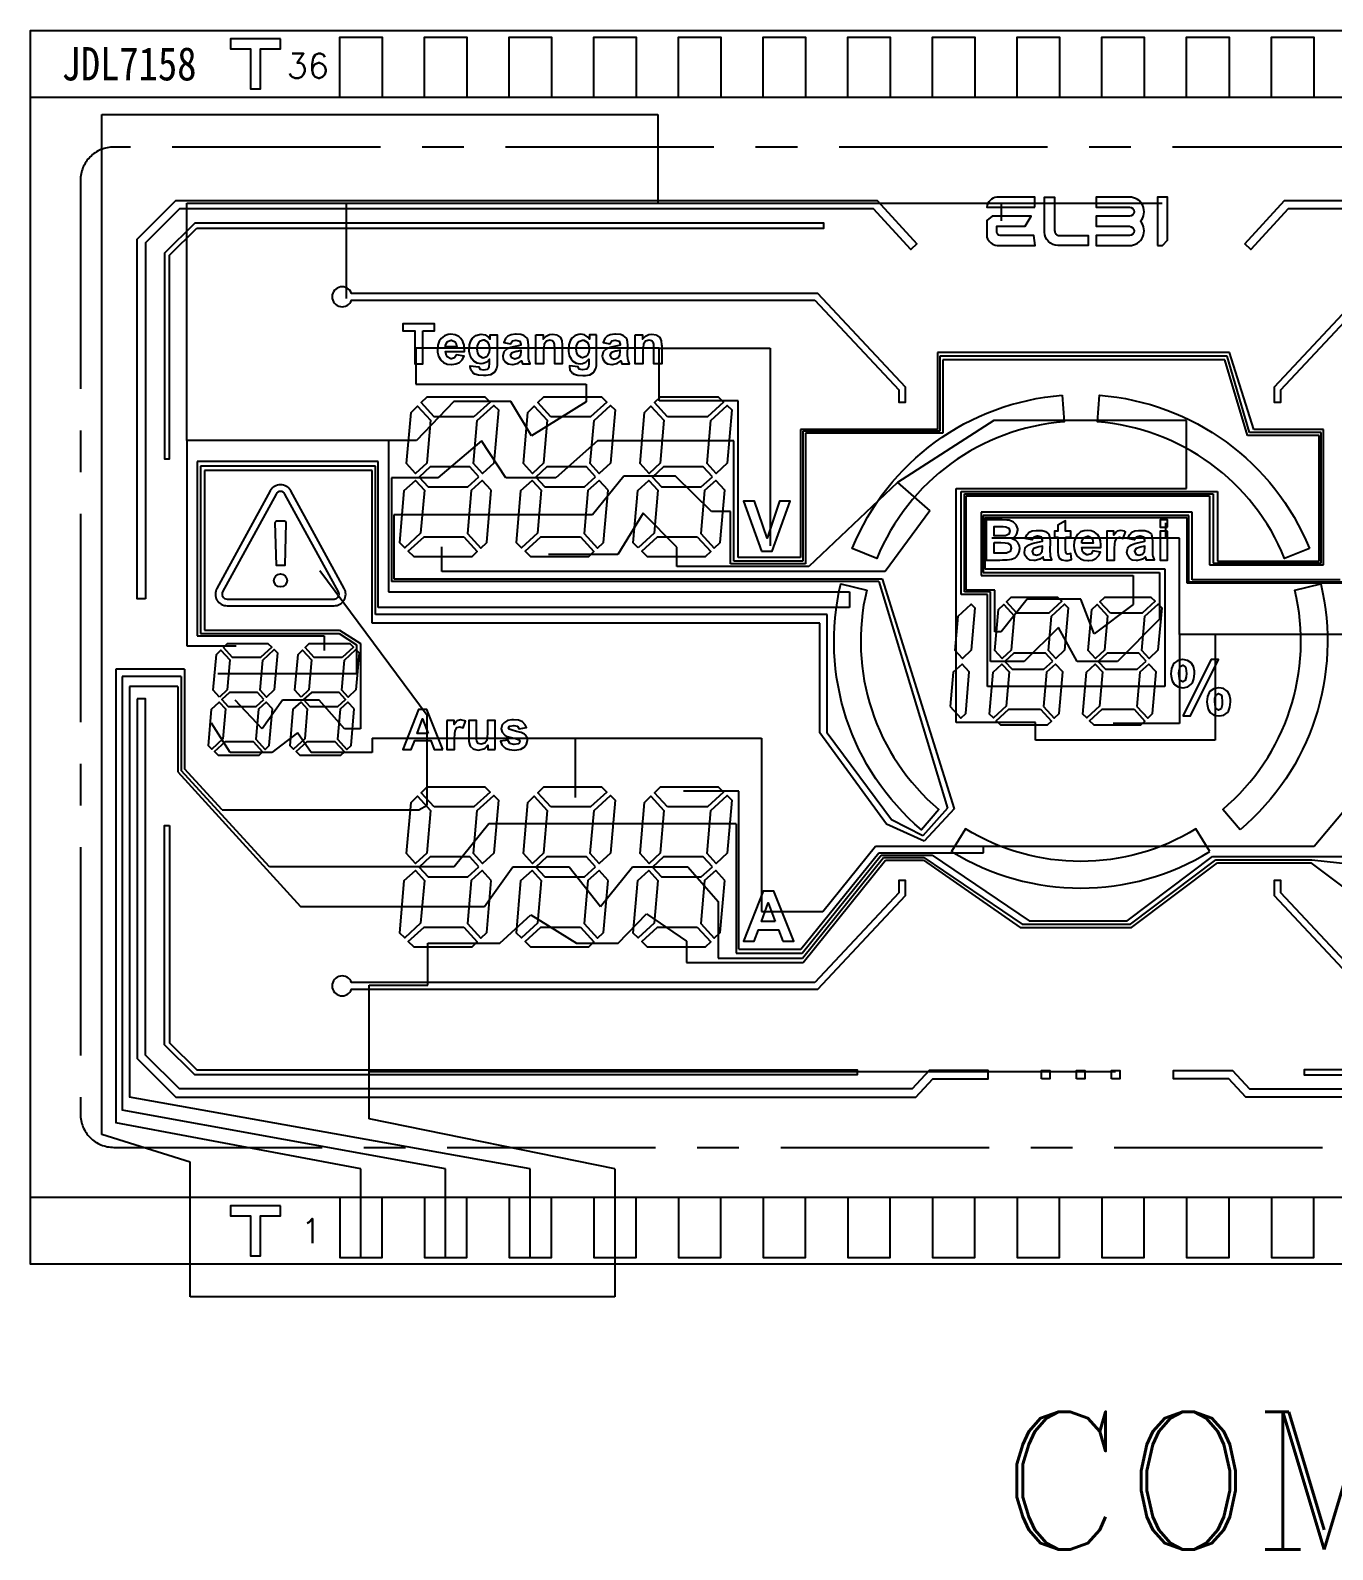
# Model space of a CAD drawing. Header units: millimetres. Extents: x -302 to 649, y -276 to -53.
# Drawn here: x 246.55 to 285.6, y -155.52 to -109.96 of the extents above; entities that cross this region are included whole.
import ezdxf
from ezdxf.enums import TextEntityAlignment as Align

# ---------------------------------------------------------------- set-up
doc = ezdxf.new("R2010")
doc.units = ezdxf.units.MM
doc.header["$LTSCALE"] = 5
doc.header["$MEASUREMENT"] = 0
doc.linetypes.add('CENTER', pattern=[2, 1.25, -0.25, 0.25, -0.25])
doc.layers.add('COM', color=1, linetype='Continuous')
doc.styles.add('ROMANC', font='ROMANC.SHX')
doc.styles.add('romans', font='romans.shx')
doc.styles.add('黑体', font='simhei.ttf')

msp = doc.modelspace()

# ---------------------------------------------------------------- linework, layer by layer
at = {"elevation": 60}
for points in [[(309.549, -109.959), (309.549, -146.959), (246.549, -146.959), (246.549, -109.959)], [(254.049, -110.209), (252.549, -110.209), (252.549, -110.509), (253.149, -110.509), (253.149, -111.709), (253.449, -111.709), (253.449, -110.509), (254.049, -110.509)], [(249.999, -127.012), (249.749, -127.012), (249.749, -116.225), (250.913, -115.064), (271.939, -115.064), (273.133, -116.362), (272.949, -116.531), (271.829, -115.314), (251.017, -115.314), (249.999, -116.328)], [(280.353, -116.413), (280.503, -116.413), (280.653, -116.255), (280.653, -114.959), (280.353, -114.959)], [(282.965, -116.362), (284.159, -115.064), (305.185, -115.064), (306.349, -116.225), (306.349, -127.012), (306.099, -127.012), (306.099, -116.328), (305.081, -115.314), (284.269, -115.314), (283.149, -116.531)], [(251.538, -115.889), (270.345, -115.889), (270.345, -115.739), (251.476, -115.739), (250.574, -116.638), (250.574, -122.809), (250.724, -122.809), (250.724, -116.7)], [(258.317, -118.967), (258.67, -118.967), (258.67, -118.765), (257.718, -118.765), (257.718, -118.967), (258.075, -118.967), (258.075, -119.962), (258.317, -119.962)], [(259.554, -119.402), (259.518, -119.291), (259.462, -119.203), (259.393, -119.141), (259.285, -119.092), (259.158, -119.075), (259.079, -119.082), (258.968, -119.121), (258.87, -119.196), (258.811, -119.285), (258.772, -119.399), (258.759, -119.537), (258.762, -119.609), (258.791, -119.733), (258.844, -119.834), (258.853, -119.847), (258.939, -119.923), (259.046, -119.968), (259.181, -119.981), (259.184, -119.981), (259.311, -119.965), (259.419, -119.916), (259.498, -119.838), (259.557, -119.726), (259.328, -119.687), (259.272, -119.782), (259.181, -119.811), (259.154, -119.808), (259.05, -119.753), (259.024, -119.717), (258.994, -119.595), (259.57, -119.595), (259.57, -119.54)], [(259.311, -119.331), (259.341, -119.455), (258.997, -119.455), (259.001, -119.412), (259.046, -119.304), (259.06, -119.291), (259.171, -119.249), (259.181, -119.252), (259.289, -119.301)], [(259.812, -119.19), (259.907, -119.115), (260.021, -119.079), (260.07, -119.075), (260.188, -119.095), (260.286, -119.16), (260.339, -119.216), (260.339, -119.095), (260.551, -119.095), (260.551, -119.874), (260.545, -120.017), (260.528, -120.103), (260.466, -120.214), (260.456, -120.224), (260.352, -120.286), (260.335, -120.292), (260.218, -120.312), (260.139, -120.315), (259.992, -120.305), (259.881, -120.273), (259.828, -120.24), (259.753, -120.145), (259.733, -120.047), (259.737, -120.021), (259.998, -120.053), (260.028, -120.116), (260.133, -120.139), (260.257, -120.119), (260.267, -120.112), (260.312, -120.053), (260.322, -119.949), (260.322, -119.821), (260.234, -119.913), (260.126, -119.955), (260.064, -119.962), (259.943, -119.942), (259.845, -119.883), (259.786, -119.815), (259.733, -119.71), (259.707, -119.589), (259.704, -119.524), (259.717, -119.386), (259.756, -119.272)], [(260.018, -119.291), (259.995, -119.314), (259.949, -119.416), (259.94, -119.51), (259.959, -119.645), (259.995, -119.713), (260.097, -119.775), (260.126, -119.779), (260.237, -119.739), (260.27, -119.71), (260.316, -119.612), (260.326, -119.517), (260.309, -119.383), (260.27, -119.314), (260.168, -119.255), (260.129, -119.249)], [(261.454, -119.203), (261.444, -119.19), (261.349, -119.111), (261.261, -119.085), (261.12, -119.075), (261.098, -119.075), (260.963, -119.092), (260.865, -119.134), (260.797, -119.203), (260.744, -119.321), (260.95, -119.36), (261.006, -119.275), (261.104, -119.249), (261.111, -119.249), (261.225, -119.278), (261.258, -119.373), (261.258, -119.396), (261.183, -119.419), (261.035, -119.452), (260.96, -119.468), (260.852, -119.507), (260.846, -119.51), (260.754, -119.595), (260.748, -119.605), (260.718, -119.726), (260.731, -119.808), (260.797, -119.91), (260.882, -119.962), (261.009, -119.981), (261.029, -119.981), (261.15, -119.955), (261.176, -119.942), (261.277, -119.867), (261.284, -119.896), (261.307, -119.962), (261.536, -119.962), (261.493, -119.847), (261.49, -119.815), (261.484, -119.677), (261.484, -119.409), (261.48, -119.304)], [(261.709, -119.095), (261.922, -119.095), (261.922, -119.223), (262.013, -119.134), (262.121, -119.085), (262.21, -119.075), (262.334, -119.095), (262.347, -119.102), (262.445, -119.17), (262.488, -119.268), (262.501, -119.386), (262.501, -119.962), (262.272, -119.962), (262.272, -119.52), (262.265, -119.373), (262.256, -119.337), (262.21, -119.272), (262.128, -119.249), (262.023, -119.281), (261.958, -119.37), (261.942, -119.474), (261.938, -119.569), (261.938, -119.962), (261.709, -119.962)], [(263.531, -119.095), (263.315, -119.095), (263.315, -119.216), (263.266, -119.16), (263.165, -119.095), (263.05, -119.075), (262.998, -119.079), (262.884, -119.115), (262.789, -119.19), (262.733, -119.272), (262.697, -119.386), (262.684, -119.524), (262.687, -119.589), (262.71, -119.71), (262.763, -119.815), (262.821, -119.883), (262.92, -119.942), (263.041, -119.962), (263.103, -119.955), (263.211, -119.913), (263.299, -119.821), (263.299, -119.949), (263.289, -120.053), (263.243, -120.112), (263.234, -120.119), (263.109, -120.139), (263.005, -120.116), (262.975, -120.053), (262.714, -120.021), (262.714, -120.047), (262.73, -120.145), (262.805, -120.24), (262.857, -120.273), (262.969, -120.305), (263.119, -120.315), (263.198, -120.312), (263.312, -120.292), (263.329, -120.286), (263.433, -120.224), (263.443, -120.214), (263.505, -120.103), (263.522, -120.017), (263.531, -119.874)], [(262.972, -119.713), (262.936, -119.645), (262.92, -119.51), (262.926, -119.416), (262.972, -119.314), (262.998, -119.291), (263.109, -119.249), (263.149, -119.255), (263.25, -119.314), (263.286, -119.383), (263.306, -119.517), (263.296, -119.612), (263.247, -119.71), (263.217, -119.739), (263.103, -119.779), (263.073, -119.775)], [(264.434, -119.203), (264.424, -119.19), (264.326, -119.111), (264.241, -119.085), (264.097, -119.075), (264.074, -119.075), (263.94, -119.092), (263.842, -119.134), (263.773, -119.203), (263.721, -119.321), (263.93, -119.36), (263.986, -119.275), (264.081, -119.249), (264.087, -119.249), (264.205, -119.278), (264.238, -119.373), (264.238, -119.396), (264.159, -119.419), (264.015, -119.452), (263.94, -119.468), (263.832, -119.507), (263.822, -119.51), (263.734, -119.595), (263.728, -119.605), (263.698, -119.726), (263.711, -119.808), (263.777, -119.91), (263.858, -119.962), (263.986, -119.981), (264.009, -119.981), (264.13, -119.955), (264.153, -119.942), (264.254, -119.867), (264.264, -119.896), (264.287, -119.962), (264.513, -119.962), (264.473, -119.847), (264.467, -119.815), (264.46, -119.677), (264.464, -119.409), (264.457, -119.304)], [(264.689, -119.095), (264.902, -119.095), (264.902, -119.223), (264.994, -119.134), (265.098, -119.085), (265.187, -119.075), (265.311, -119.095), (265.327, -119.102), (265.422, -119.17), (265.468, -119.268), (265.478, -119.386), (265.481, -119.422), (265.481, -119.962), (265.249, -119.962), (265.249, -119.52), (265.242, -119.373), (265.236, -119.337), (265.187, -119.272), (265.108, -119.249), (265, -119.281), (264.935, -119.37), (264.922, -119.474), (264.918, -119.569), (264.918, -119.962), (264.689, -119.962)], [(260.993, -119.622), (260.996, -119.618), (261.12, -119.582), (261.143, -119.576), (261.258, -119.546), (261.258, -119.592), (261.251, -119.703), (261.196, -119.779), (261.192, -119.782), (261.078, -119.821), (260.986, -119.785), (260.95, -119.703)], [(263.963, -119.785), (264.055, -119.821), (264.169, -119.782), (264.172, -119.779), (264.228, -119.703), (264.238, -119.592), (264.238, -119.546), (264.12, -119.576), (264.097, -119.582), (263.976, -119.618), (263.973, -119.622), (263.927, -119.703)], [(259.851, -121.551), (258.659, -121.551), (258.268, -121.124), (258.446, -120.951), (260.178, -120.951), (260.337, -121.106)], [(262.159, -121.551), (261.768, -121.124), (261.946, -120.951), (263.678, -120.951), (263.837, -121.106), (263.351, -121.551)], [(265.659, -121.551), (265.268, -121.124), (265.446, -120.951), (267.178, -120.951), (267.337, -121.106), (266.851, -121.551)], [(258.548, -121.652), (258.435, -122.94), (258.103, -123.245), (257.832, -122.95), (257.966, -121.417), (258.16, -121.229)], [(260.443, -122.94), (260.11, -123.245), (259.84, -122.95), (259.952, -121.661), (260.445, -121.21), (260.583, -121.344)], [(262.048, -121.652), (261.935, -122.94), (261.603, -123.245), (261.332, -122.95), (261.466, -121.417), (261.66, -121.229)], [(263.943, -122.94), (263.61, -123.245), (263.34, -122.95), (263.452, -121.661), (263.945, -121.21), (264.083, -121.344)], [(264.832, -122.95), (264.966, -121.417), (265.16, -121.229), (265.548, -121.652), (265.435, -122.94), (265.103, -123.245)], [(266.952, -121.661), (267.445, -121.21), (267.583, -121.344), (267.443, -122.94), (267.11, -123.245), (266.84, -122.95)], [(258.252, -125.04), (257.774, -125.478), (257.624, -125.332), (257.761, -123.761), (258.094, -123.457), (258.364, -123.752)], [(260, -123.346), (259.729, -123.051), (258.537, -123.051), (258.204, -123.356), (258.475, -123.651), (259.667, -123.651)], [(260.372, -123.752), (260.101, -123.457), (259.769, -123.761), (259.656, -125.05), (260.058, -125.488), (260.235, -125.316)], [(261.752, -125.04), (261.274, -125.478), (261.124, -125.332), (261.261, -123.761), (261.594, -123.457), (261.864, -123.752)], [(263.5, -123.346), (263.229, -123.051), (262.037, -123.051), (261.704, -123.356), (261.975, -123.651), (263.167, -123.651)], [(263.872, -123.752), (263.601, -123.457), (263.269, -123.761), (263.156, -125.05), (263.558, -125.488), (263.735, -125.316)], [(264.774, -125.478), (264.624, -125.332), (264.761, -123.761), (265.094, -123.457), (265.364, -123.752), (265.252, -125.04)], [(267, -123.346), (266.729, -123.051), (265.537, -123.051), (265.204, -123.356), (265.475, -123.651), (266.667, -123.651)], [(267.058, -125.488), (267.235, -125.316), (267.372, -123.752), (267.101, -123.457), (266.769, -123.761), (266.656, -125.05)], [(268.471, -125.579), (268.795, -125.579), (269.331, -124.08), (269.011, -124.08), (268.644, -125.189), (268.265, -124.08), (267.934, -124.08)], [(276.159, -125.314), (276.1, -125.255), (275.989, -125.206), (276.033, -125.18), (276.113, -125.1), (276.136, -125.057), (276.159, -124.944), (276.157, -124.913), (276.123, -124.805), (276.11, -124.787), (276.03, -124.704), (276.015, -124.694), (275.904, -124.653), (275.827, -124.645), (275.694, -124.643), (275.213, -124.643), (275.213, -125.844), (275.622, -125.844), (275.704, -125.841), (275.838, -125.838), (275.912, -125.833), (275.974, -125.823), (276.077, -125.777), (276.11, -125.748), (276.18, -125.653), (276.198, -125.61), (276.218, -125.494), (276.208, -125.417)], [(275.802, -124.846), (275.894, -124.887), (275.922, -124.98), (275.889, -125.072), (275.789, -125.116), (275.755, -125.118), (275.454, -125.118), (275.454, -124.843), (275.717, -124.843)], [(277.594, -125.157), (277.751, -125.157), (277.751, -124.974), (277.594, -124.974), (277.594, -124.666), (277.363, -124.799), (277.363, -124.974), (277.257, -124.974), (277.257, -125.157), (277.363, -125.157), (277.363, -125.597), (277.37, -125.697), (277.404, -125.787), (277.476, -125.841), (277.586, -125.862), (277.661, -125.856), (277.769, -125.828), (277.748, -125.648), (277.658, -125.671), (277.62, -125.661), (277.599, -125.63), (277.597, -125.628), (277.594, -125.507)], [(280.654, -124.856), (280.654, -124.643), (280.426, -124.643), (280.426, -124.856)], [(259.545, -125.151), (259.95, -125.592), (259.787, -125.751), (258.056, -125.751), (257.882, -125.582), (258.353, -125.151)], [(263.045, -125.151), (263.45, -125.592), (263.287, -125.751), (261.556, -125.751), (261.382, -125.582), (261.853, -125.151)], [(266.545, -125.151), (266.95, -125.592), (266.787, -125.751), (265.056, -125.751), (264.882, -125.582), (265.353, -125.151)], [(276.676, -125.332), (276.815, -125.301), (276.9, -125.275), (276.9, -125.252), (276.866, -125.157), (276.761, -125.129), (276.743, -125.129), (276.648, -125.154), (276.591, -125.239), (276.383, -125.201), (276.432, -125.09), (276.504, -125.013), (276.596, -124.972), (276.72, -124.954), (276.761, -124.954), (276.895, -124.962), (276.99, -124.99), (277.082, -125.062), (277.095, -125.082), (277.121, -125.175), (277.126, -125.288), (277.123, -125.556), (277.129, -125.687), (277.134, -125.725), (277.172, -125.836), (277.175, -125.844), (276.949, -125.844), (276.925, -125.774), (276.918, -125.748), (276.823, -125.818), (276.792, -125.833), (276.679, -125.862), (276.648, -125.862), (276.527, -125.844), (276.437, -125.79), (276.375, -125.697), (276.36, -125.604), (276.385, -125.491), (276.396, -125.473), (276.478, -125.394), (276.493, -125.386), (276.594, -125.35)], [(278.636, -125.265), (278.6, -125.162), (278.548, -125.082), (278.463, -125.01), (278.363, -124.967), (278.242, -124.954), (278.15, -124.964), (278.044, -125.003), (277.957, -125.075), (277.944, -125.088), (277.887, -125.178), (277.854, -125.288), (277.844, -125.414), (277.849, -125.507), (277.877, -125.617), (277.928, -125.715), (277.952, -125.743), (278.036, -125.81), (278.139, -125.849), (278.265, -125.862), (278.286, -125.862), (278.404, -125.844), (278.502, -125.795), (278.51, -125.792), (278.587, -125.712), (278.641, -125.604), (278.412, -125.566), (278.358, -125.661), (278.265, -125.689), (278.232, -125.687), (278.134, -125.633), (278.103, -125.592), (278.078, -125.473), (278.654, -125.473), (278.654, -125.388)], [(278.083, -125.334), (278.085, -125.283), (278.132, -125.185), (278.15, -125.167), (278.255, -125.129), (278.276, -125.131), (278.373, -125.18), (278.399, -125.216), (278.425, -125.334)], [(279.068, -125.363), (279.081, -125.283), (279.135, -125.185), (279.214, -125.16), (279.322, -125.198), (279.394, -124.998), (279.356, -124.977), (279.243, -124.954), (279.145, -124.982), (279.122, -124.998), (279.045, -125.098), (279.045, -124.974), (278.831, -124.974), (278.831, -125.844), (279.063, -125.844), (279.063, -125.494)], [(279.749, -125.332), (279.888, -125.301), (279.973, -125.275), (279.973, -125.252), (279.94, -125.157), (279.834, -125.129), (279.816, -125.129), (279.721, -125.154), (279.664, -125.239), (279.456, -125.201), (279.505, -125.09), (279.577, -125.013), (279.67, -124.972), (279.79, -124.954), (279.832, -124.954), (279.968, -124.962), (280.063, -124.99), (280.156, -125.062), (280.168, -125.082), (280.192, -125.175), (280.199, -125.288), (280.197, -125.556), (280.202, -125.687), (280.207, -125.725), (280.246, -125.836), (280.248, -125.844), (280.022, -125.844), (279.999, -125.774), (279.991, -125.748), (279.896, -125.818), (279.865, -125.833), (279.752, -125.862), (279.721, -125.862), (279.6, -125.844), (279.51, -125.79), (279.448, -125.697), (279.433, -125.604), (279.459, -125.491), (279.469, -125.473), (279.551, -125.394), (279.567, -125.386), (279.667, -125.35)], [(280.654, -124.974), (280.426, -124.974), (280.426, -125.844), (280.654, -125.844)], [(275.454, -125.319), (275.65, -125.319), (275.778, -125.324), (275.866, -125.337), (275.94, -125.391), (275.966, -125.484), (275.933, -125.584), (275.845, -125.633), (275.817, -125.635), (275.681, -125.64), (275.454, -125.64)], [(276.825, -125.666), (276.835, -125.658), (276.892, -125.584), (276.9, -125.471), (276.9, -125.424), (276.794, -125.453), (276.761, -125.46), (276.643, -125.496), (276.635, -125.499), (276.589, -125.581), (276.625, -125.664), (276.717, -125.7)], [(279.898, -125.666), (279.909, -125.658), (279.963, -125.584), (279.973, -125.471), (279.973, -125.424), (279.865, -125.453), (279.832, -125.46), (279.716, -125.496), (279.708, -125.499), (279.662, -125.581), (279.698, -125.664), (279.79, -125.7)], [(276.136, -127.439), (275.823, -127.098), (275.966, -126.959), (277.351, -126.959), (277.478, -127.083), (277.09, -127.439)], [(278.936, -127.439), (278.623, -127.098), (278.766, -126.959), (280.151, -126.959), (280.278, -127.083), (279.89, -127.439)], [(274.763, -128.551), (274.497, -128.795), (274.281, -128.558), (274.371, -127.528), (274.765, -127.167), (274.875, -127.274)], [(275.957, -128.551), (275.691, -128.795), (275.474, -128.558), (275.582, -127.332), (275.737, -127.182), (276.047, -127.521)], [(277.563, -128.551), (277.297, -128.795), (277.081, -128.558), (277.171, -127.528), (277.565, -127.167), (277.675, -127.274)], [(278.757, -128.551), (278.491, -128.795), (278.274, -128.558), (278.382, -127.332), (278.537, -127.182), (278.847, -127.521)], [(280.363, -128.551), (280.097, -128.795), (279.881, -128.558), (279.971, -127.528), (280.365, -127.167), (280.475, -127.274)], [(252.337, -128.47), (252.462, -128.349), (253.674, -128.349), (253.785, -128.457), (253.445, -128.769), (252.61, -128.769)], [(255.895, -128.769), (255.06, -128.769), (254.787, -128.47), (254.912, -128.349), (256.124, -128.349), (256.235, -128.457)], [(252.221, -129.955), (252.032, -129.748), (252.126, -128.675), (252.261, -128.544), (252.533, -128.84), (252.454, -129.742)], [(253.516, -128.846), (253.861, -128.531), (253.957, -128.624), (253.859, -129.742), (253.627, -129.955), (253.437, -129.748)], [(254.671, -129.955), (254.482, -129.748), (254.576, -128.675), (254.711, -128.544), (254.983, -128.84), (254.904, -129.742)], [(255.966, -128.846), (256.311, -128.531), (256.407, -128.624), (256.309, -129.742), (256.077, -129.955), (255.887, -129.748)], [(277.209, -128.876), (276.992, -128.639), (276.038, -128.639), (275.772, -128.883), (275.989, -129.119), (276.943, -129.119)], [(280.009, -128.876), (279.792, -128.639), (278.838, -128.639), (278.572, -128.883), (278.789, -129.119), (279.743, -129.119)], [(281.444, -129.411), (281.459, -129.254), (281.457, -129.179), (281.426, -129.038), (281.364, -128.932), (281.357, -128.925), (281.246, -128.855), (281.105, -128.829), (281.097, -128.829), (280.955, -128.858), (280.847, -128.935), (280.817, -128.973), (280.77, -129.094), (280.752, -129.254), (280.757, -129.326), (280.786, -129.467), (280.847, -129.57), (280.855, -129.58), (280.966, -129.65), (281.11, -129.676), (281.117, -129.676), (281.256, -129.647), (281.364, -129.57), (281.395, -129.531)], [(281.11, -130.519), (281.336, -130.519), (282.182, -128.829), (281.961, -128.829)], [(274.134, -130.238), (274.455, -130.589), (274.597, -130.451), (274.706, -129.201), (274.49, -128.964), (274.224, -129.208)], [(275.81, -130.231), (275.428, -130.581), (275.308, -130.464), (275.418, -129.208), (275.684, -128.964), (275.9, -129.201)], [(276.934, -130.238), (277.255, -130.589), (277.397, -130.451), (277.506, -129.201), (277.29, -128.964), (277.024, -129.208)], [(278.61, -130.231), (278.228, -130.581), (278.108, -130.464), (278.218, -129.208), (278.484, -128.964), (278.7, -129.201)], [(279.734, -130.238), (280.055, -130.589), (280.197, -130.451), (280.306, -129.201), (280.09, -128.964), (279.824, -129.208)], [(281.007, -129.411), (280.991, -129.251), (280.997, -129.156), (281.027, -129.04), (281.105, -129.002), (281.179, -129.043), (281.2, -129.089), (281.215, -129.251), (281.21, -129.344), (281.179, -129.459), (281.105, -129.498), (281.027, -129.459)], [(253.549, -130.026), (253.36, -129.819), (252.525, -129.819), (252.292, -130.032), (252.482, -130.239), (253.316, -130.239)], [(255.81, -129.819), (254.975, -129.819), (254.742, -130.032), (254.932, -130.239), (255.766, -130.239), (255.999, -130.026)], [(281.832, -130.097), (281.835, -130.172), (281.866, -130.313), (281.928, -130.419), (281.935, -130.426), (282.043, -130.498), (282.187, -130.522), (282.195, -130.522), (282.336, -130.493), (282.444, -130.419), (282.475, -130.378), (282.522, -130.257), (282.537, -130.097), (282.534, -130.025), (282.506, -129.884), (282.444, -129.778), (282.437, -129.773), (282.326, -129.701), (282.185, -129.676), (282.174, -129.676), (282.036, -129.704), (281.928, -129.778), (281.897, -129.82), (281.848, -129.94)], [(282.293, -130.097), (282.29, -130.192), (282.257, -130.306), (282.182, -130.347), (282.108, -130.306), (282.087, -130.259), (282.072, -130.097), (282.074, -130.002), (282.108, -129.889), (282.182, -129.848), (282.259, -129.889), (282.277, -129.935)], [(249.749, -130.012), (249.749, -140.799), (250.913, -141.959), (273.098, -141.959), (273.613, -141.401), (275.27, -141.401), (275.27, -141.151), (273.503, -141.151), (272.989, -141.709), (251.017, -141.709), (249.999, -140.695), (249.999, -130.012)], [(252.325, -131.212), (251.991, -131.518), (251.886, -131.415), (251.982, -130.316), (252.215, -130.103), (252.404, -130.31)], [(253.81, -130.31), (253.62, -130.103), (253.387, -130.316), (253.308, -131.218), (253.59, -131.525), (253.714, -131.404)], [(254.775, -131.212), (254.441, -131.518), (254.336, -131.415), (254.432, -130.316), (254.665, -130.103), (254.854, -130.31)], [(256.26, -130.31), (256.07, -130.103), (255.837, -130.316), (255.758, -131.218), (256.04, -131.525), (256.164, -131.404)], [(306.349, -130.012), (306.349, -140.799), (305.185, -141.959), (283, -141.959), (282.485, -141.401), (280.828, -141.401), (280.828, -141.151), (282.595, -141.151), (283.109, -141.709), (305.081, -141.709), (306.099, -140.695), (306.099, -130.012)], [(258.922, -131.526), (258.441, -130.325), (258.186, -130.325), (257.718, -131.526), (257.973, -131.526), (258.075, -131.254), (258.553, -131.254), (258.657, -131.526)], [(258.474, -131.051), (258.147, -131.051), (258.31, -130.606)], [(259.037, -130.659), (259.037, -131.526), (259.269, -131.526), (259.269, -131.199), (259.275, -131.055), (259.289, -130.966), (259.341, -130.871), (259.423, -130.845), (259.531, -130.881), (259.599, -130.682), (259.57, -130.665), (259.449, -130.639), (259.351, -130.665), (259.334, -130.678), (259.253, -130.78), (259.253, -130.659)], [(260.486, -131.526), (260.486, -130.659), (260.254, -130.659), (260.254, -131.025), (260.25, -131.169), (260.237, -131.257), (260.175, -131.339), (260.067, -131.372), (259.982, -131.346), (259.936, -131.28), (259.93, -131.218), (259.923, -131.058), (259.923, -130.659), (259.694, -130.659), (259.694, -131.208), (259.697, -131.29), (259.727, -131.398), (259.737, -131.424), (259.825, -131.509), (259.861, -131.522), (259.982, -131.545), (260.028, -131.542), (260.146, -131.506), (260.185, -131.483), (260.27, -131.395), (260.27, -131.526)], [(260.931, -131.346), (260.872, -131.244), (260.643, -131.277), (260.692, -131.388), (260.777, -131.473), (260.81, -131.496), (260.921, -131.532), (261.058, -131.545), (261.137, -131.542), (261.261, -131.516), (261.353, -131.46), (261.425, -131.369), (261.454, -131.254), (261.444, -131.182), (261.382, -131.084), (261.366, -131.071), (261.268, -131.022), (261.124, -130.983), (260.993, -130.947), (260.911, -130.917), (260.888, -130.875), (260.914, -130.829), (260.918, -130.826), (261.042, -130.803), (261.153, -130.829), (261.205, -130.907), (261.425, -130.868), (261.385, -130.783), (261.304, -130.695), (261.287, -130.685), (261.183, -130.649), (261.039, -130.639), (260.983, -130.639), (260.855, -130.662), (260.764, -130.714), (260.702, -130.79), (260.672, -130.904), (260.698, -131.012), (260.777, -131.1), (260.846, -131.133), (260.963, -131.172), (261.13, -131.212), (261.205, -131.241), (261.222, -131.287), (261.192, -131.346), (261.183, -131.356), (261.058, -131.378), (261.048, -131.378)], [(276.845, -130.319), (277.169, -130.673), (277.038, -130.799), (275.653, -130.799), (275.514, -130.665), (275.891, -130.319)], [(279.645, -130.319), (279.969, -130.673), (279.838, -130.799), (278.453, -130.799), (278.314, -130.665), (278.691, -130.319)], [(253.514, -131.598), (253.4, -131.709), (252.188, -131.709), (252.067, -131.591), (252.396, -131.289), (253.231, -131.289)], [(255.964, -131.598), (255.85, -131.709), (254.638, -131.709), (254.517, -131.591), (254.846, -131.289), (255.681, -131.289)], [(258.435, -134.64), (258.103, -134.945), (257.832, -134.65), (257.966, -133.117), (258.16, -132.929), (258.548, -133.352)], [(258.659, -133.251), (258.268, -132.824), (258.446, -132.651), (260.178, -132.651), (260.337, -132.806), (259.851, -133.251)], [(260.443, -134.64), (260.11, -134.945), (259.84, -134.65), (259.952, -133.361), (260.445, -132.91), (260.583, -133.044)], [(261.935, -134.64), (261.603, -134.945), (261.332, -134.65), (261.466, -133.117), (261.66, -132.929), (262.048, -133.352)], [(262.159, -133.251), (261.768, -132.824), (261.946, -132.651), (263.678, -132.651), (263.837, -132.806), (263.351, -133.251)], [(263.943, -134.64), (263.61, -134.945), (263.34, -134.65), (263.452, -133.361), (263.945, -132.91), (264.083, -133.044)], [(265.435, -134.64), (265.103, -134.945), (264.832, -134.65), (264.966, -133.117), (265.16, -132.929), (265.548, -133.352)], [(265.659, -133.251), (265.268, -132.824), (265.446, -132.651), (267.178, -132.651), (267.337, -132.806), (266.851, -133.251)], [(267.443, -134.64), (267.11, -134.945), (266.84, -134.65), (266.952, -133.361), (267.445, -132.91), (267.583, -133.044)], [(250.724, -133.809), (250.724, -140.323), (251.538, -141.134), (271.345, -141.134), (271.345, -141.284), (251.476, -141.284), (250.574, -140.386), (250.574, -133.809)], [(305.374, -133.809), (305.374, -140.323), (304.561, -141.134), (284.753, -141.134), (284.753, -141.284), (304.623, -141.284), (305.524, -140.386), (305.524, -133.809)], [(260, -135.046), (259.729, -134.751), (258.537, -134.751), (258.204, -135.056), (258.475, -135.351), (259.667, -135.351)], [(263.5, -135.046), (263.229, -134.751), (262.037, -134.751), (261.704, -135.056), (261.975, -135.351), (263.167, -135.351)], [(267, -135.046), (266.729, -134.751), (265.537, -134.751), (265.204, -135.056), (265.475, -135.351), (266.667, -135.351)], [(258.252, -136.74), (257.774, -137.178), (257.624, -137.032), (257.761, -135.461), (258.094, -135.157), (258.364, -135.452)], [(260.372, -135.452), (260.101, -135.157), (259.769, -135.461), (259.656, -136.75), (260.058, -137.188), (260.235, -137.016)], [(261.752, -136.74), (261.274, -137.178), (261.124, -137.032), (261.261, -135.461), (261.594, -135.157), (261.864, -135.452)], [(263.872, -135.452), (263.601, -135.157), (263.269, -135.461), (263.156, -136.75), (263.558, -137.188), (263.735, -137.016)], [(265.252, -136.74), (264.774, -137.178), (264.624, -137.032), (264.761, -135.461), (265.094, -135.157), (265.364, -135.452)], [(267.372, -135.452), (267.101, -135.157), (266.769, -135.461), (266.656, -136.75), (267.058, -137.188), (267.235, -137.016)], [(269.112, -137.277), (269.442, -137.277), (268.841, -135.778), (268.52, -135.778), (267.938, -137.277), (268.258, -137.277), (268.383, -136.936), (268.981, -136.936)], [(268.883, -136.684), (268.474, -136.684), (268.677, -136.128)], [(259.545, -136.851), (259.95, -137.292), (259.787, -137.451), (258.056, -137.451), (257.882, -137.282), (258.353, -136.851)], [(263.045, -136.851), (263.45, -137.292), (263.287, -137.451), (261.556, -137.451), (261.382, -137.282), (261.853, -136.851)], [(266.545, -136.851), (266.95, -137.292), (266.787, -137.451), (265.056, -137.451), (264.882, -137.282), (265.353, -136.851)], [(276.874, -141.401), (276.874, -141.151), (277.124, -141.151), (277.124, -141.401)], [(277.924, -141.401), (277.924, -141.151), (278.174, -141.151), (278.174, -141.401)], [(278.974, -141.401), (278.974, -141.151), (279.224, -141.151), (279.224, -141.401)], [(254.049, -145.209), (252.549, -145.209), (252.549, -145.509), (253.149, -145.509), (253.149, -146.709), (253.449, -146.709), (253.449, -145.509), (254.049, -145.509)]]:
    msp.add_lwpolyline(points, close=True, dxfattribs=at)
for points in [[(255.824, -111.959), (255.824, -110.159), (257.094, -110.159), (257.094, -111.959)], [(258.364, -111.959), (258.364, -110.159), (259.634, -110.159), (259.634, -111.959)], [(260.904, -111.959), (260.904, -110.159), (262.174, -110.159), (262.174, -111.959)], [(263.444, -111.959), (263.444, -110.159), (264.714, -110.159), (264.714, -111.959)], [(265.984, -111.959), (265.984, -110.159), (267.254, -110.159), (267.254, -111.959)], [(268.524, -111.959), (268.524, -110.159), (269.794, -110.159), (269.794, -111.959)], [(271.064, -111.959), (271.064, -110.159), (272.334, -110.159), (272.334, -111.959)], [(273.604, -111.959), (273.604, -110.159), (274.874, -110.159), (274.874, -111.959)], [(276.144, -111.959), (276.144, -110.159), (277.414, -110.159), (277.414, -111.959)], [(278.684, -111.959), (278.684, -110.159), (279.954, -110.159), (279.954, -111.959)], [(281.224, -111.959), (281.224, -110.159), (282.494, -110.159), (282.494, -111.959)], [(283.764, -111.959), (283.764, -110.159), (285.034, -110.159), (285.034, -111.959)], [(246.549, -111.959), (309.549, -111.959)], [(309.549, -144.959), (246.549, -144.959)], [(255.824, -144.959), (255.824, -146.759), (257.094, -146.759), (257.094, -144.959)], [(258.364, -144.959), (258.364, -146.759), (259.634, -146.759), (259.634, -144.959)], [(260.904, -144.959), (260.904, -146.759), (262.174, -146.759), (262.174, -144.959)], [(263.444, -144.959), (263.444, -146.759), (264.714, -146.759), (264.714, -144.959)], [(265.984, -144.959), (265.984, -146.759), (267.254, -146.759), (267.254, -144.959)], [(268.524, -144.959), (268.524, -146.759), (269.794, -146.759), (269.794, -144.959)], [(271.064, -144.959), (271.064, -146.759), (272.334, -146.759), (272.334, -144.959)], [(273.604, -144.959), (273.604, -146.759), (274.874, -146.759), (274.874, -144.959)], [(276.144, -144.959), (276.144, -146.759), (277.414, -146.759), (277.414, -144.959)], [(278.684, -144.959), (278.684, -146.759), (279.954, -146.759), (279.954, -144.959)], [(281.224, -144.959), (281.224, -146.759), (282.494, -146.759), (282.494, -144.959)], [(283.764, -144.959), (283.764, -146.759), (285.034, -146.759), (285.034, -144.959)]]:
    msp.add_lwpolyline(points, dxfattribs=at)
at = {"linetype": 'CENTER', "elevation": 60}
msp.add_lwpolyline([(307.049, -113.459), (249.049, -113.459, 0.414214), (248.049, -114.459), (248.049, -142.459, 0.414214), (249.049, -143.459), (307.049, -143.459, 0.414214), (308.049, -142.459), (308.049, -114.459, 0.414214)], format="xyb", close=True, dxfattribs=at)
at = {"elevation": 60}
for points in [[(276.668, -115.259), (276.668, -114.959), (275.532, -114.959, 0.340828), (275.232, -115.259)], [(277.263, -115.963, 0.414214), (277.413, -116.113), (278.275, -116.113), (278.275, -116.413), (277.363, -116.413, -0.414214), (276.963, -116.013), (276.963, -114.959), (277.263, -114.959)], [(279.509, -115.836, -1), (279.509, -116.113), (278.512, -116.113), (278.512, -116.413), (279.509, -116.413, 0.644092), (279.839, -115.686, 0.644092), (279.509, -114.959), (278.512, -114.959), (278.512, -115.259), (279.509, -115.259, -1), (279.509, -115.536), (278.512, -115.536), (278.512, -115.836)], [(275.232, -116.159, 0.297227), (275.537, -116.413), (276.682, -116.413), (276.641, -116.113), (275.632, -116.113, -0.414214), (275.532, -116.013), (275.532, -115.833), (276.379, -115.833), (276.562, -115.533), (275.394, -115.533), (275.232, -115.665)], [(270.074, -118.048), (272.59, -120.736), (272.59, -121.112), (272.79, -121.112), (272.79, -120.657), (270.16, -117.848), (256.18, -117.848, 5.828427), (256.18, -118.048)], [(300.458, -118.048, 5.828427), (300.458, -117.848), (286.478, -117.848), (283.848, -120.657), (283.848, -121.112), (284.048, -121.112), (284.048, -120.736), (286.564, -118.048)], [(277.489, -120.904), (277.549, -121.702, 0.284553), (271.935, -125.798), (271.195, -125.494, -0.284447)], [(284.903, -125.494), (284.163, -125.798, 0.284553), (278.549, -121.702), (278.61, -120.904, -0.284447)], [(254.357, -123.769, 0.592541), (253.743, -123.769), (252.139, -126.698, 0.569829), (252.446, -127.216), (255.655, -127.216, 0.569829), (255.962, -126.698)], [(254.182, -123.865, 0.592541), (253.919, -123.865), (252.315, -126.794, 0.569829), (252.446, -127.016), (255.655, -127.016, 0.569829), (255.786, -126.794)], [(254.219, -124.732, 0.422115), (254.169, -124.681), (253.932, -124.681, 0.422115), (253.882, -124.732), (253.916, -125.994), (254.185, -125.994)], [(271.63, -126.747, 0.283309), (273.791, -133.325), (273.273, -133.935, -0.283337), (270.853, -126.558)], [(282.825, -133.935), (282.308, -133.325, 0.283309), (284.468, -126.747), (285.245, -126.558, -0.283337)], [(281.923, -134.588), (281.503, -133.907, -0.28254), (274.595, -133.907), (274.175, -134.588, 0.282652)], [(270.074, -138.518), (256.18, -138.518, 5.828427), (256.18, -138.718), (270.16, -138.718), (272.79, -135.909), (272.79, -135.454), (272.59, -135.454), (272.59, -135.83)], [(300.458, -138.518), (286.564, -138.518), (284.048, -135.83), (284.048, -135.454), (283.848, -135.454), (283.848, -135.909), (286.478, -138.718), (300.458, -138.718, 5.828427)]]:
    msp.add_lwpolyline(points, format="xyb", close=True, dxfattribs=at)
msp.add_circle((254.05, -126.455), 0.196)
at = {"layer": 'COM', "color": 6}
for p, q in [((248.687, -143.078, 60), (248.687, -112.481, 60)), ((248.687, -112.481, 60), (265.365, -112.481, 60)), ((265.365, -112.481, 60), (265.365, -115.138, 60)), ((251.238, -115.138, 60), (280.489, -115.138, 60)), ((251.238, -122.26, 60), (251.238, -115.138, 60)), ((256.032, -117.999, 60), (256.032, -115.138, 60)), ((275.669, -115.673, 60), (275.669, -115.138, 60)), ((265.404, -119.486, 60), (258.113, -119.486, 60)), ((258.113, -119.486, 60), (258.113, -120.575, 60)), ((265.404, -121.067, 60), (265.404, -119.486, 60)), ((265.404, -119.486, 60), (268.735, -119.486, 60)), ((268.735, -119.486, 60), (268.735, -125.418, 60)), ((282.512, -119.616, 60), (273.751, -119.616, 60)), ((273.751, -119.616, 60), (273.751, -121.926, 60)), ((283.234, -121.925, 60), (282.512, -119.616, 60)), ((258.113, -120.575, 60), (263.22, -120.575, 60)), ((263.22, -120.575, 60), (263.22, -121.103, 60)), ((259.248, -121.087, 60), (258.13, -122.26, 60)), ((260.959, -121.087, 60), (259.248, -121.087, 60)), ((261.575, -122.116, 60), (260.959, -121.087, 60)), ((263.22, -121.103, 60), (261.575, -122.116, 60)), ((267.771, -121.067, 60), (265.404, -121.067, 60)), ((267.771, -125.769, 60), (267.771, -121.067, 60)), ((273.751, -121.926, 60), (269.643, -121.926, 60)), ((269.643, -121.926, 60), (269.643, -125.769, 60)), ((285.331, -121.925, 60), (283.234, -121.925, 60)), ((285.331, -125.991, 60), (285.331, -121.925, 60)), ((251.238, -122.26, 60), (251.238, -128.417, 60)), ((257.285, -122.26, 60), (251.238, -122.26, 60)), ((258.13, -122.26, 60), (257.285, -122.26, 60)), ((257.285, -122.26, 60), (257.285, -126.8, 60)), ((256.979, -122.894, 60), (251.548, -122.894, 60)), ((251.548, -122.894, 60), (251.548, -128.122, 60)), ((256.979, -127.269, 60), (256.979, -122.894, 60)), ((274.609, -126.753, 60), (274.609, -123.921, 60)), ((274.609, -123.921, 60), (281.906, -123.921, 60)), ((281.906, -123.921, 60), (281.906, -125.991, 60)), ((281.394, -124.407, 60), (275.063, -124.407, 60)), ((275.063, -124.407, 60), (275.063, -126.304, 60)), ((281.394, -126.214, 60), (281.394, -124.407, 60)), ((269.643, -125.769, 60), (267.771, -125.769, 60)), ((281.906, -125.991, 60), (285.331, -125.991, 60)), ((275.063, -126.304, 60), (279.615, -126.304, 60)), ((279.615, -126.304, 60), (279.615, -127.183, 60)), ((281.394, -126.441, 60), (281.394, -126.214, 60)), ((285.827, -126.441, 60), (281.394, -126.441, 60)), ((257.285, -126.8, 60), (271.114, -126.8, 60)), ((271.114, -126.8, 60), (271.114, -127.269, 60)), ((275.474, -126.753, 60), (274.609, -126.753, 60)), ((275.474, -127.898, 60), (275.474, -126.753, 60)), ((276.439, -127.016, 60), (275.66, -127.998, 60)), ((278.051, -127.016, 60), (276.439, -127.016, 60)), ((278.45, -128.055, 60), (278.051, -127.016, 60)), ((271.114, -127.269, 60), (256.979, -127.269, 60)), ((279.615, -127.183, 60), (278.45, -128.055, 60)), ((275.474, -127.998, 60), (275.474, -127.898, 60)), ((275.66, -127.998, 60), (275.474, -127.998, 60)), ((251.238, -128.417, 60), (252.724, -128.417, 60)), ((251.548, -128.122, 60), (255.357, -128.122, 60)), ((255.357, -128.122, 60), (255.357, -128.562, 60)), ((269.724, -137.914, 60), (272.194, -134.848, 60)), ((272.194, -134.848, 60), (273.329, -134.848, 60)), ((273.329, -134.848, 60), (276.23, -136.862, 60)), ((279.572, -136.862, 60), (282.149, -134.929, 60)), ((282.149, -134.929, 60), (284.959, -134.929, 60)), ((286.358, -135.978, 60), (284.959, -134.929, 60)), ((260.631, -137.339, 60), (261.557, -136.489, 60)), ((261.557, -136.489, 60), (262.931, -137.339, 60)), ((264.174, -137.339, 60), (265.023, -136.458, 60)), ((265.023, -136.458, 60), (266.22, -137.278, 60)), ((276.23, -136.862, 60), (279.572, -136.862, 60)), ((258.464, -137.339, 60), (259.629, -137.339, 60)), ((258.464, -138.591, 60), (258.464, -137.339, 60)), ((259.629, -137.339, 60), (260.631, -137.339, 60)), ((262.931, -137.339, 60), (264.174, -137.339, 60)), ((266.22, -137.278, 60), (266.22, -137.914, 60)), ((266.22, -137.338, 60), (266.22, -137.338, 60)), ((266.22, -137.914, 60), (269.724, -137.914, 60)), ((256.707, -142.608, 60), (256.707, -138.591, 60)), ((256.707, -138.591, 60), (258.464, -138.591, 60)), ((279.086, -141.19, 60), (256.707, -141.19, 60)), ((264.079, -144.105, 60), (256.707, -142.608, 60)), ((251.34, -143.903, 60), (248.687, -143.078, 60)), ((251.34, -147.938, 60), (251.34, -143.903, 60)), ((264.079, -144.105, 60), (264.079, -147.938, 60)), ((264.079, -147.938, 60), (251.34, -147.938, 60))]:
    msp.add_line(p, q, dxfattribs=at)
at = {"layer": 'COM', "color": 5}
for p, q in [((282.44, -119.729, 60), (273.823, -119.729, 60)), ((273.823, -119.729, 60), (273.823, -121.983, 60)), ((283.108, -122.02, 60), (282.44, -119.729, 60)), ((273.823, -121.983, 60), (269.715, -121.983, 60)), ((269.715, -121.983, 60), (269.715, -125.875, 60)), ((285.259, -122.02, 60), (283.108, -122.02, 60)), ((285.259, -125.941, 60), (285.259, -122.02, 60)), ((260.075, -122.268, 60), (258.77, -123.379, 60)), ((260.804, -123.378, 60), (260.075, -122.268, 60)), ((263.557, -122.265, 60), (262.302, -123.378, 60)), ((267.646, -122.265, 60), (263.557, -122.265, 60)), ((267.646, -125.875, 60), (267.646, -122.265, 60)), ((256.895, -123.031, 60), (251.655, -123.031, 60)), ((251.655, -123.031, 60), (251.655, -128.053, 60)), ((256.895, -127.474, 60), (256.895, -123.031, 60)), ((258.77, -123.379, 60), (257.376, -123.379, 60)), ((257.376, -123.379, 60), (257.376, -126.493, 60)), ((262.302, -123.378, 60), (260.804, -123.378, 60)), ((274.566, -126.796, 60), (274.566, -123.863, 60)), ((274.566, -123.863, 60), (282.018, -123.863, 60)), ((282.018, -123.863, 60), (282.018, -125.941, 60)), ((281.289, -124.514, 60), (275.124, -124.514, 60)), ((275.124, -124.514, 60), (275.124, -126.221, 60)), ((281.289, -126.504, 60), (281.289, -124.514, 60)), ((269.715, -125.875, 60), (267.646, -125.875, 60)), ((282.018, -125.941, 60), (285.259, -125.941, 60)), ((271.992, -126.493, 60), (257.376, -126.493, 60)), ((271.992, -126.493, 60), (274.051, -133.286, 60)), ((275.124, -126.221, 60), (280.412, -126.221, 60)), ((280.412, -126.221, 60), (280.412, -127.62, 60)), ((285.977, -126.504, 60), (281.289, -126.504, 60)), ((275.338, -126.796, 60), (274.566, -126.796, 60)), ((275.338, -128.884, 60), (275.338, -126.796, 60)), ((270.447, -127.474, 60), (256.895, -127.474, 60)), ((270.447, -131.037, 60), (270.447, -127.474, 60)), ((277.385, -127.869, 60), (276.349, -128.884, 60)), ((277.939, -128.884, 60), (277.385, -127.869, 60)), ((280.412, -127.62, 60), (279.148, -128.884, 60)), ((251.655, -128.053, 60), (255.805, -128.053, 60)), ((255.805, -128.053, 60), (256.327, -128.391, 60)), ((256.327, -128.391, 60), (256.327, -129.254, 60)), ((276.349, -128.884, 60), (275.338, -128.884, 60)), ((279.148, -128.884, 60), (277.939, -128.884, 60)), ((256.327, -129.254, 60), (252.173, -129.254, 60)), ((250.975, -129.637, 60), (249.523, -129.637, 60)), ((249.523, -129.637, 60), (249.523, -141.953, 60)), ((250.975, -129.637, 60), (250.975, -132.196, 60)), ((272.377, -133.633, 60), (270.447, -131.037, 60)), ((250.975, -132.196, 60), (254.654, -136.232, 60)), ((274.051, -133.286, 60), (273.312, -134.114, 60)), ((273.312, -134.114, 60), (272.377, -133.633, 60)), ((269.706, -137.789, 60), (272.135, -134.771, 60)), ((272.135, -134.771, 60), (273.342, -134.771, 60)), ((273.342, -134.771, 60), (276.295, -136.762, 60)), ((279.539, -136.762, 60), (282.1, -134.841, 60)), ((282.1, -134.841, 60), (284.978, -134.841, 60)), ((284.978, -134.841, 60), (286.886, -135.042, 60)), ((260.165, -136.232, 60), (261.012, -135.042, 60)), ((261.012, -135.042, 60), (262.702, -135.042, 60)), ((262.702, -135.042, 60), (263.65, -136.231, 60)), ((263.65, -136.231, 60), (264.607, -135.044, 60)), ((264.607, -135.044, 60), (266.263, -135.044, 60)), ((266.263, -135.044, 60), (267.174, -136.082, 60)), ((254.654, -136.232, 60), (258.1, -136.232, 60)), ((258.1, -136.232, 60), (260.165, -136.232, 60)), ((267.174, -136.082, 60), (267.174, -137.789, 60)), ((276.295, -136.762, 60), (279.539, -136.762, 60)), ((267.174, -137.789, 60), (269.706, -137.789, 60)), ((261.539, -144.105, 60), (249.523, -141.953, 60)), ((261.539, -146.759, 60), (261.539, -144.105, 60))]:
    msp.add_line(p, q, dxfattribs=at)
at = {"layer": 'COM', "color": 2}
for p, q in [((282.364, -119.843, 60), (273.915, -119.843, 60)), ((273.915, -119.843, 60), (273.915, -122.042, 60)), ((283.046, -122.107, 60), (282.364, -119.843, 60)), ((273.915, -122.042, 60), (269.79, -122.042, 60)), ((269.79, -122.042, 60), (269.79, -125.959, 60)), ((285.199, -122.107, 60), (283.046, -122.107, 60)), ((285.199, -125.876, 60), (285.199, -122.107, 60)), ((256.801, -123.157, 60), (251.773, -123.157, 60)), ((251.773, -123.157, 60), (251.773, -127.944, 60)), ((256.801, -127.737, 60), (256.801, -123.157, 60)), ((264.347, -123.328, 60), (263.406, -124.485, 60)), ((265.893, -123.328, 60), (264.347, -123.328, 60)), ((266.971, -124.387, 60), (265.893, -123.328, 60)), ((274.465, -126.874, 60), (274.465, -123.788, 60)), ((274.465, -123.788, 60), (282.145, -123.788, 60)), ((282.145, -123.788, 60), (282.145, -125.876, 60)), ((267.542, -124.387, 60), (266.971, -124.387, 60)), ((267.542, -125.959, 60), (267.542, -124.387, 60)), ((263.406, -124.485, 60), (257.449, -124.485, 60)), ((257.449, -124.485, 60), (257.449, -126.405, 60)), ((281.235, -124.583, 60), (275.175, -124.583, 60)), ((275.175, -124.583, 60), (275.175, -126.112, 60)), ((281.235, -126.539, 60), (281.235, -124.583, 60)), ((269.79, -125.959, 60), (267.542, -125.959, 60)), ((275.175, -126.112, 60), (280.572, -126.112, 60)), ((280.572, -126.112, 60), (280.572, -129.636, 60)), ((282.145, -125.876, 60), (285.199, -125.876, 60)), ((257.449, -126.405, 60), (272.089, -126.405, 60)), ((272.089, -126.405, 60), (274.252, -133.306, 60)), ((286.077, -126.539, 60), (281.235, -126.539, 60)), ((275.249, -126.874, 60), (274.465, -126.874, 60)), ((275.249, -129.636, 60), (275.249, -126.874, 60)), ((251.773, -127.944, 60), (255.821, -127.944, 60)), ((255.821, -127.944, 60), (256.445, -128.348, 60)), ((270.224, -127.737, 60), (256.801, -127.737, 60)), ((270.224, -131.031, 60), (270.224, -127.737, 60)), ((256.445, -128.348, 60), (256.445, -130.909, 60)), ((251.075, -129.334, 60), (249.305, -129.334, 60)), ((249.305, -129.334, 60), (249.305, -142.347, 60)), ((251.075, -129.334, 60), (251.075, -132.152, 60)), ((280.572, -129.636, 60), (275.249, -129.636, 60)), ((253.497, -130.905, 60), (252.69, -130.047, 60)), ((254.111, -130.044, 60), (253.497, -130.905, 60)), ((255.214, -130.044, 60), (254.111, -130.044, 60)), ((255.973, -130.909, 60), (255.214, -130.044, 60)), ((256.445, -130.909, 60), (255.973, -130.909, 60)), ((272.219, -133.766, 60), (270.224, -131.031, 60)), ((253.723, -135.049, 60), (251.075, -132.152, 60)), ((274.252, -133.306, 60), (273.356, -134.274, 60)), ((260.294, -133.759, 60), (259.257, -135.049, 60)), ((267.711, -133.759, 60), (260.294, -133.759, 60)), ((267.711, -133.759, 60), (267.711, -137.631, 60)), ((273.356, -134.274, 60), (272.219, -133.766, 60)), ((269.695, -137.631, 60), (272.06, -134.696, 60)), ((272.06, -134.696, 60), (273.589, -134.696, 60)), ((273.589, -134.696, 60), (276.505, -136.662, 60)), ((279.439, -136.662, 60), (282, -134.741, 60)), ((282, -134.741, 60), (286.917, -134.741, 60)), ((259.257, -135.049, 60), (253.723, -135.049, 60)), ((276.505, -136.662, 60), (279.439, -136.662, 60)), ((267.711, -137.631, 60), (269.695, -137.631, 60)), ((258.999, -144.105, 60), (249.305, -142.347, 60)), ((258.999, -146.759, 60), (258.999, -144.105, 60))]:
    msp.add_line(p, q, dxfattribs=at)
at = {"layer": 'COM'}
for p, q in [((275.443, -121.662, 60), (272.548, -123.521, 60)), ((281.218, -121.662, 60), (275.443, -121.662, 60)), ((281.218, -123.704, 60), (281.218, -121.662, 60)), ((272.548, -123.521, 60), (269.895, -126.035, 60)), ((272.548, -123.521, 60), (273.524, -124.373, 60)), ((274.312, -128.467, 60), (274.312, -123.704, 60)), ((274.312, -123.704, 60), (281.218, -123.704, 60)), ((273.524, -124.373, 60), (272.187, -126.188, 60)), ((264.922, -124.44, 60), (264.163, -125.677, 60)), ((265.938, -125.457, 60), (264.922, -124.44, 60)), ((280.59, -124.732, 60), (280.59, -125.191, 60)), ((281.013, -125.191, 60), (275.378, -125.191, 60)), ((281.013, -128.079, 60), (281.013, -125.191, 60)), ((258.89, -126.188, 60), (258.89, -125.453, 60)), ((264.163, -125.677, 60), (262.088, -125.677, 60)), ((265.938, -126.035, 60), (265.938, -125.457, 60)), ((258.447, -130.507, 60), (255.231, -126.165, 60)), ((272.187, -126.188, 60), (258.89, -126.188, 60)), ((269.895, -126.035, 60), (265.938, -126.035, 60)), ((274.312, -130.716, 60), (274.312, -128.467, 60)), ((282.082, -128.079, 60), (281.013, -128.079, 60)), ((281.013, -128.079, 60), (281.013, -130.745, 60)), ((285.019, -128.079, 60), (282.082, -128.079, 60)), ((282.082, -128.079, 60), (282.082, -131.25, 60)), ((288.684, -128.079, 60), (285.019, -128.079, 60)), ((251.175, -129.118, 60), (249.11, -129.118, 60)), ((249.11, -129.118, 60), (249.11, -142.721, 60)), ((251.175, -129.118, 60), (251.175, -132.108, 60)), ((252.538, -131.616, 60), (251.978, -130.739, 60)), ((258.447, -133.2, 60), (258.447, -130.507, 60)), ((276.695, -130.716, 60), (274.312, -130.716, 60)), ((276.695, -131.25, 60), (276.695, -130.716, 60)), ((281.013, -130.745, 60), (279.023, -130.745, 60)), ((254.561, -131.031, 60), (253.793, -131.616, 60)), ((254.97, -131.615, 60), (254.561, -131.031, 60)), ((256.803, -131.184, 60), (256.803, -131.615, 60)), ((256.803, -131.184, 60), (268.475, -131.184, 60)), ((262.892, -132.964, 60), (262.892, -131.184, 60)), ((268.475, -131.184, 60.237), (268.475, -136.385, 60.237)), ((253.793, -131.616, 60), (252.538, -131.616, 60)), ((256.803, -131.615, 60), (254.97, -131.615, 60)), ((282.082, -131.25, 60), (276.695, -131.25, 60)), ((285.046, -134.423, 60), (287.55, -131.439, 60)), ((252.302, -133.337, 60), (251.175, -132.108, 60)), ((267.791, -132.779, 60), (266.137, -132.779, 60)), ((267.791, -137.518, 60), (267.791, -132.779, 60)), ((252.302, -133.337, 60), (258.197, -133.337, 60)), ((258.197, -133.337, 60), (258.447, -133.2, 60)), ((269.658, -137.518, 60), (271.99, -134.623, 60)), ((270.314, -136.385, 60), (271.895, -134.423, 60)), ((271.895, -134.423, 60), (285.046, -134.423, 60)), ((271.99, -134.623, 60), (275.133, -134.623, 60)), ((275.133, -134.623, 60), (275.133, -134.423, 60)), ((268.475, -136.385, 60), (270.314, -136.385, 60)), ((267.791, -137.518, 60), (269.658, -137.518, 60)), ((256.459, -144.105, 60), (249.11, -142.721, 60)), ((256.459, -146.759, 60), (256.459, -144.105, 60))]:
    msp.add_line(p, q, dxfattribs=at)

# ---------------------------------------------------------------- texts
at = {"color": 6, "style": '黑体', "width": 0.85}
msp.add_text('JDL7158', height=1, dxfattribs=at).set_placement((247.483, -111.46, 10.413))
at = {"style": 'romans'}
for s, height, p in [('36', 0.7368, (254.238, -111.39, 29.211)), ('1', 0.737, (254.661, -146.331, 29.211))]:
    msp.add_text(s, height=height, dxfattribs=at).set_placement(p)
at = {"layer": 'COM', "style": 'ROMANC'}
msp.add_text('COM', height=4.1349, dxfattribs=at).set_placement((281.629, -153.457, 60), align=Align.MIDDLE)

doc.saveas('drawing.dxf')
